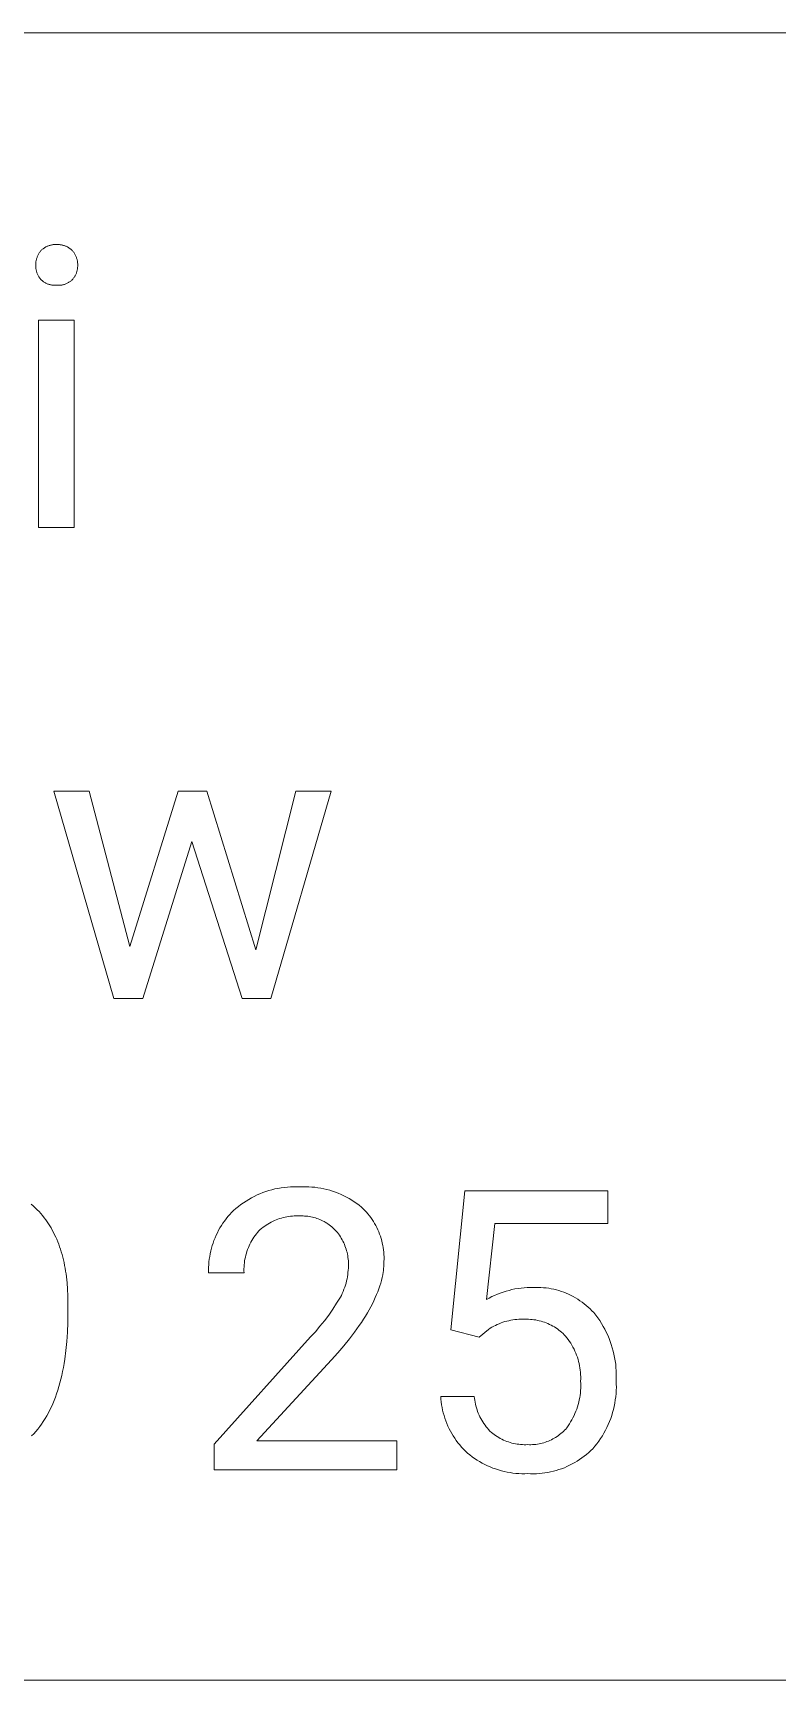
# Model space of a CAD drawing. Header units: millimetres. Extents: x -658 to 2773, y 81 to 2478.
# Drawn here: x 2250.4 to 2337, y 273.2 to 464.9 of the extents above; entities that cross this region are included whole.
import ezdxf

# ---------------------------------------------------------------- set-up
doc = ezdxf.new("R2010")
doc.units = ezdxf.units.MM
doc.header["$MEASUREMENT"] = 0
doc.layers.add('Domyślny', color=7, linetype='Continuous', true_color=0x000000)

msp = doc.modelspace()

# ---------------------------------------------------------------- linework, layer by layer
at = {"layer": 'Domyślny', "color": 18, "lineweight": 15, "true_color": 0x000000}
for p, q in [((2769.27, 464.9), (1476.09, 464.9)), ((2250.95, 439.01), (2250.99, 439.08)), ((2250.99, 439.08), (2251.03, 439.16)), ((2251.03, 439.16), (2251.07, 439.23)), ((2251.07, 439.23), (2251.12, 439.3)), ((2251.12, 439.3), (2251.16, 439.37)), ((2251.16, 439.37), (2251.21, 439.44)), ((2251.21, 439.44), (2251.26, 439.5)), ((2251.26, 439.5), (2251.32, 439.57)), ((2251.32, 439.57), (2251.37, 439.62)), ((2251.37, 439.62), (2251.43, 439.68)), ((2251.43, 439.68), (2251.49, 439.73)), ((2251.49, 439.73), (2251.56, 439.78)), ((2251.56, 439.78), (2251.62, 439.83)), ((2251.62, 439.83), (2251.69, 439.87)), ((2251.69, 439.87), (2251.76, 439.92)), ((2251.76, 439.92), (2251.83, 439.96)), ((2251.83, 439.96), (2251.9, 440)), ((2251.9, 440), (2251.97, 440.03)), ((2251.97, 440.03), (2252.04, 440.07)), ((2252.04, 440.07), (2252.12, 440.1)), ((2252.12, 440.1), (2252.19, 440.13)), ((2252.19, 440.13), (2252.27, 440.15)), ((2252.27, 440.15), (2252.35, 440.18)), ((2252.35, 440.18), (2252.42, 440.2)), ((2252.42, 440.2), (2252.5, 440.22)), ((2252.5, 440.22), (2252.58, 440.23)), ((2252.58, 440.23), (2252.66, 440.25)), ((2252.66, 440.25), (2252.74, 440.26)), ((2252.74, 440.26), (2252.82, 440.26)), ((2252.82, 440.26), (2252.9, 440.27)), ((2252.9, 440.27), (2252.98, 440.27)), ((2252.98, 440.27), (2253.06, 440.27)), ((2253.06, 440.27), (2253.14, 440.26)), ((2253.14, 440.26), (2253.22, 440.27)), ((2253.22, 440.27), (2253.31, 440.27)), ((2253.31, 440.27), (2253.39, 440.27)), ((2253.39, 440.27), (2253.47, 440.26)), ((2253.47, 440.26), (2253.55, 440.25)), ((2253.55, 440.25), (2253.63, 440.24)), ((2253.63, 440.24), (2253.71, 440.23)), ((2253.71, 440.23), (2253.79, 440.22)), ((2253.79, 440.22), (2253.86, 440.2)), ((2253.86, 440.2), (2253.94, 440.18)), ((2253.94, 440.18), (2254.02, 440.15)), ((2254.02, 440.15), (2254.1, 440.13)), ((2254.1, 440.13), (2254.17, 440.1)), ((2254.17, 440.1), (2254.25, 440.07)), ((2254.25, 440.07), (2254.32, 440.03)), ((2254.32, 440.03), (2254.39, 440)), ((2254.39, 440), (2254.46, 439.96)), ((2254.46, 439.96), (2254.53, 439.92)), ((2254.53, 439.92), (2254.6, 439.87)), ((2254.6, 439.87), (2254.67, 439.83)), ((2254.67, 439.83), (2254.73, 439.78)), ((2254.73, 439.78), (2254.79, 439.73)), ((2254.79, 439.73), (2254.85, 439.68)), ((2254.85, 439.68), (2254.91, 439.62)), ((2254.91, 439.62), (2254.97, 439.57)), ((2254.97, 439.57), (2255.03, 439.5)), ((2255.03, 439.5), (2255.08, 439.44)), ((2255.08, 439.44), (2255.13, 439.37)), ((2255.13, 439.37), (2255.18, 439.3)), ((2255.18, 439.3), (2255.22, 439.23)), ((2255.22, 439.23), (2255.27, 439.16)), ((2255.27, 439.16), (2255.31, 439.09)), ((2255.31, 439.09), (2255.35, 439.01)), ((2250.71, 438.04), (2250.72, 438.13)), ((2250.71, 437.96), (2250.71, 438.04)), ((2250.71, 437.88), (2250.71, 437.96)), ((2250.71, 437.79), (2250.71, 437.88)), ((2250.71, 437.71), (2250.71, 437.79)), ((2250.72, 437.63), (2250.71, 437.71)), ((2250.72, 438.13), (2250.73, 438.21)), ((2250.72, 437.54), (2250.72, 437.63)), ((2250.73, 437.46), (2250.72, 437.54)), ((2250.73, 438.21), (2250.74, 438.29)), ((2250.75, 437.38), (2250.73, 437.46)), ((2250.74, 438.29), (2250.75, 438.37)), ((2250.75, 438.37), (2250.76, 438.46)), ((2250.76, 437.3), (2250.75, 437.38)), ((2250.76, 438.46), (2250.78, 438.54)), ((2250.78, 437.22), (2250.76, 437.3)), ((2250.78, 438.54), (2250.81, 438.62)), ((2250.8, 437.14), (2250.78, 437.22)), ((2250.83, 437.06), (2250.8, 437.14)), ((2250.81, 438.62), (2250.83, 438.7)), ((2250.83, 438.7), (2250.86, 438.78)), ((2250.86, 438.78), (2250.89, 438.86)), ((2250.89, 438.86), (2250.92, 438.93)), ((2250.92, 438.93), (2250.95, 439.01)), ((2255.35, 439.01), (2255.38, 438.94)), ((2255.38, 438.94), (2255.42, 438.86)), ((2255.42, 438.86), (2255.45, 438.78)), ((2255.45, 438.78), (2255.47, 438.7)), ((2255.47, 438.7), (2255.5, 438.62)), ((2255.51, 437.17), (2255.49, 437.09)), ((2255.5, 438.62), (2255.52, 438.54)), ((2255.53, 437.24), (2255.51, 437.17)), ((2255.52, 438.54), (2255.54, 438.46)), ((2255.55, 437.32), (2255.53, 437.24)), ((2255.54, 438.46), (2255.56, 438.38)), ((2255.56, 437.4), (2255.55, 437.32)), ((2255.56, 438.38), (2255.57, 438.29)), ((2255.58, 437.48), (2255.56, 437.4)), ((2255.57, 438.29), (2255.58, 438.21)), ((2255.58, 438.21), (2255.59, 438.13)), ((2255.59, 437.56), (2255.58, 437.48)), ((2255.59, 438.13), (2255.6, 438.04)), ((2255.6, 437.72), (2255.59, 437.64)), ((2255.59, 437.64), (2255.59, 437.56)), ((2255.6, 438.04), (2255.6, 437.96)), ((2255.6, 437.96), (2255.6, 437.88)), ((2255.6, 437.88), (2255.6, 437.8)), ((2255.6, 437.8), (2255.6, 437.72)), ((2250.85, 436.98), (2250.83, 437.06)), ((2250.88, 436.9), (2250.85, 436.98)), ((2250.92, 436.82), (2250.88, 436.9)), ((2250.95, 436.75), (2250.92, 436.82)), ((2250.99, 436.67), (2250.95, 436.75)), ((2251.03, 436.6), (2250.99, 436.67)), ((2251.07, 436.53), (2251.03, 436.6)), ((2251.11, 436.46), (2251.07, 436.53)), ((2251.16, 436.39), (2251.11, 436.46)), ((2251.21, 436.33), (2251.16, 436.39)), ((2251.26, 436.26), (2251.21, 436.33)), ((2251.32, 436.2), (2251.26, 436.26)), ((2251.37, 436.14), (2251.32, 436.2)), ((2251.44, 436.09), (2251.37, 436.14)), ((2251.5, 436.04), (2251.44, 436.09)), ((2251.56, 435.99), (2251.5, 436.04)), ((2251.63, 435.94), (2251.56, 435.99)), ((2251.69, 435.9), (2251.63, 435.94)), ((2251.76, 435.86), (2251.69, 435.9)), ((2251.83, 435.82), (2251.76, 435.86)), ((2251.9, 435.78), (2251.83, 435.82)), ((2251.97, 435.75), (2251.9, 435.78)), ((2252.05, 435.71), (2251.97, 435.75)), ((2252.12, 435.68), (2252.05, 435.71)), ((2252.2, 435.66), (2252.12, 435.68)), ((2252.27, 435.63), (2252.2, 435.66)), ((2252.35, 435.61), (2252.27, 435.63)), ((2252.43, 435.59), (2252.35, 435.61)), ((2252.51, 435.57), (2252.43, 435.59)), ((2252.59, 435.56), (2252.51, 435.57)), ((2252.66, 435.55), (2252.59, 435.56)), ((2252.74, 435.54), (2252.66, 435.55)), ((2252.82, 435.53), (2252.74, 435.54)), ((2252.9, 435.53), (2252.82, 435.53)), ((2252.98, 435.53), (2252.9, 435.53)), ((2253.06, 435.53), (2252.98, 435.53)), ((2253.14, 435.53), (2253.06, 435.53)), ((2253.23, 435.53), (2253.14, 435.53)), ((2253.31, 435.53), (2253.23, 435.53)), ((2253.39, 435.53), (2253.31, 435.53)), ((2253.48, 435.53), (2253.39, 435.53)), ((2253.56, 435.54), (2253.48, 435.53)), ((2253.64, 435.55), (2253.56, 435.54)), ((2253.73, 435.56), (2253.64, 435.55)), ((2253.81, 435.58), (2253.73, 435.56)), ((2253.89, 435.6), (2253.81, 435.58)), ((2253.97, 435.62), (2253.89, 435.6)), ((2254.05, 435.64), (2253.97, 435.62)), ((2254.13, 435.67), (2254.05, 435.64)), ((2254.21, 435.7), (2254.13, 435.67)), ((2254.28, 435.73), (2254.21, 435.7)), ((2254.36, 435.77), (2254.28, 435.73)), ((2254.43, 435.81), (2254.36, 435.77)), ((2254.51, 435.85), (2254.43, 435.81)), ((2254.58, 435.89), (2254.51, 435.85)), ((2254.65, 435.94), (2254.58, 435.89)), ((2254.72, 435.98), (2254.65, 435.94)), ((2254.78, 436.03), (2254.72, 435.98)), ((2254.85, 436.09), (2254.78, 436.03)), ((2254.91, 436.14), (2254.85, 436.09)), ((2254.97, 436.2), (2254.91, 436.14)), ((2255.02, 436.26), (2254.97, 436.2)), ((2255.08, 436.32), (2255.02, 436.26)), ((2255.12, 436.38), (2255.08, 436.32)), ((2255.17, 436.45), (2255.12, 436.38)), ((2255.22, 436.51), (2255.17, 436.45)), ((2255.26, 436.58), (2255.22, 436.51)), ((2255.3, 436.65), (2255.26, 436.58)), ((2255.34, 436.72), (2255.3, 436.65)), ((2255.37, 436.79), (2255.34, 436.72)), ((2255.4, 436.86), (2255.37, 436.79)), ((2255.44, 436.94), (2255.4, 436.86)), ((2255.46, 437.01), (2255.44, 436.94)), ((2255.49, 437.09), (2255.46, 437.01)), ((2251.05, 407.33), (2251.05, 431.47)), ((2251.05, 431.47), (2255.18, 431.47)), ((2255.18, 431.47), (2255.18, 407.33)), ((2255.18, 407.33), (2251.05, 407.33)), ((2259.82, 352.5), (2252.8, 376.64)), ((2252.8, 376.64), (2256.92, 376.64)), ((2256.92, 376.64), (2261.67, 358.56)), ((2261.67, 358.56), (2267.29, 376.64)), ((2267.29, 376.64), (2270.61, 376.64)), ((2270.61, 376.64), (2276.35, 358.19)), ((2276.35, 358.19), (2280.99, 376.64)), ((2285.12, 376.64), (2278.09, 352.5)), ((2280.99, 376.64), (2285.12, 376.64)), ((2268.88, 370.8), (2263.17, 352.5)), ((2274.74, 352.5), (2268.88, 370.8)), ((2263.17, 352.5), (2259.82, 352.5)), ((2278.09, 352.5), (2274.74, 352.5)), ((2276.48, 329.64), (2276.81, 329.78)), ((2276.81, 329.78), (2277.15, 329.92)), ((2277.15, 329.92), (2277.5, 330.04)), ((2277.5, 330.04), (2277.84, 330.15)), ((2277.84, 330.15), (2278.2, 330.25)), ((2278.2, 330.25), (2278.55, 330.34)), ((2278.55, 330.34), (2278.91, 330.41)), ((2278.91, 330.41), (2279.27, 330.48)), ((2279.27, 330.48), (2279.63, 330.53)), ((2279.63, 330.53), (2280, 330.56)), ((2280, 330.56), (2280.36, 330.59)), ((2280.36, 330.59), (2280.73, 330.6)), ((2280.73, 330.6), (2281.1, 330.6)), ((2281.1, 330.6), (2281.46, 330.59)), ((2281.46, 330.59), (2281.81, 330.6)), ((2281.81, 330.6), (2282.16, 330.6)), ((2282.16, 330.6), (2282.51, 330.59)), ((2282.51, 330.59), (2282.86, 330.57)), ((2282.86, 330.57), (2283.21, 330.54)), ((2283.21, 330.54), (2283.56, 330.49)), ((2283.56, 330.49), (2283.91, 330.43)), ((2283.91, 330.43), (2284.25, 330.36)), ((2284.25, 330.36), (2284.59, 330.28)), ((2284.59, 330.28), (2284.93, 330.19)), ((2284.93, 330.19), (2285.27, 330.08)), ((2285.27, 330.08), (2285.6, 329.97)), ((2285.6, 329.97), (2285.92, 329.84)), ((2285.92, 329.84), (2286.25, 329.7)), ((2299.02, 313.94), (2300.67, 330.14)), ((2300.67, 330.14), (2317.32, 330.14)), ((2317.32, 330.14), (2317.32, 326.33)), ((2250.18, 328.56), (2250.42, 328.36)), ((2250.42, 328.36), (2250.65, 328.15)), ((2250.65, 328.15), (2250.88, 327.93)), ((2250.88, 327.93), (2251.09, 327.71)), ((2273.74, 327.82), (2274.01, 328.07)), ((2274.01, 328.07), (2274.3, 328.3)), ((2274.3, 328.3), (2274.59, 328.52)), ((2274.59, 328.52), (2274.89, 328.73)), ((2274.89, 328.73), (2275.19, 328.94)), ((2275.19, 328.94), (2275.5, 329.13)), ((2275.5, 329.13), (2275.82, 329.31)), ((2275.82, 329.31), (2276.15, 329.48)), ((2276.15, 329.48), (2276.48, 329.64)), ((2286.25, 329.7), (2286.56, 329.55)), ((2286.56, 329.55), (2286.88, 329.39)), ((2286.88, 329.39), (2287.18, 329.23)), ((2287.18, 329.23), (2287.49, 329.04)), ((2287.49, 329.04), (2287.78, 328.85)), ((2287.78, 328.85), (2288.07, 328.65)), ((2288.07, 328.65), (2288.35, 328.44)), ((2288.35, 328.44), (2288.62, 328.22)), ((2288.62, 328.22), (2288.82, 328.04)), ((2288.82, 328.04), (2289.01, 327.84)), ((2251.09, 327.71), (2251.3, 327.48)), ((2251.3, 327.48), (2251.5, 327.24)), ((2251.5, 327.24), (2251.7, 326.99)), ((2251.7, 326.99), (2251.87, 326.76)), ((2251.87, 326.76), (2252.03, 326.53)), ((2252.03, 326.53), (2252.19, 326.29)), ((2252.19, 326.29), (2252.35, 326.05)), ((2252.35, 326.05), (2252.5, 325.8)), ((2272.15, 325.81), (2272.32, 326.08)), ((2272.32, 326.08), (2272.5, 326.35)), ((2272.5, 326.35), (2272.68, 326.61)), ((2272.68, 326.61), (2272.88, 326.87)), ((2272.88, 326.87), (2273.08, 327.12)), ((2273.08, 327.12), (2273.29, 327.36)), ((2273.29, 327.36), (2273.51, 327.6)), ((2273.51, 327.6), (2273.74, 327.82)), ((2277.36, 326.01), (2277.18, 325.88)), ((2277.54, 326.14), (2277.36, 326.01)), ((2277.72, 326.26), (2277.54, 326.14)), ((2277.91, 326.37), (2277.72, 326.26)), ((2278.1, 326.47), (2277.91, 326.37)), ((2278.29, 326.57), (2278.1, 326.47)), ((2278.49, 326.66), (2278.29, 326.57)), ((2278.69, 326.75), (2278.49, 326.66)), ((2278.89, 326.82), (2278.69, 326.75)), ((2279.1, 326.9), (2278.89, 326.82)), ((2279.31, 326.96), (2279.1, 326.9)), ((2279.52, 327.02), (2279.31, 326.96)), ((2279.73, 327.07), (2279.52, 327.02)), ((2279.94, 327.11), (2279.73, 327.07)), ((2280.16, 327.14), (2279.94, 327.11)), ((2280.37, 327.17), (2280.16, 327.14)), ((2280.59, 327.19), (2280.37, 327.17)), ((2280.81, 327.2), (2280.59, 327.19)), ((2281.03, 327.21), (2280.81, 327.2)), ((2281.24, 327.21), (2281.03, 327.21)), ((2281.46, 327.2), (2281.24, 327.21)), ((2281.64, 327.2), (2281.46, 327.2)), ((2281.83, 327.2), (2281.64, 327.2)), ((2282.01, 327.19), (2281.83, 327.2)), ((2282.19, 327.18), (2282.01, 327.19)), ((2282.37, 327.16), (2282.19, 327.18)), ((2282.55, 327.14), (2282.37, 327.16)), ((2282.73, 327.11), (2282.55, 327.14)), ((2282.91, 327.07), (2282.73, 327.11)), ((2283.08, 327.02), (2282.91, 327.07)), ((2283.26, 326.97), (2283.08, 327.02)), ((2283.43, 326.92), (2283.26, 326.97)), ((2283.6, 326.86), (2283.43, 326.92)), ((2283.77, 326.79), (2283.6, 326.86)), ((2283.94, 326.72), (2283.77, 326.79)), ((2284.1, 326.64), (2283.94, 326.72)), ((2284.27, 326.55), (2284.1, 326.64)), ((2284.42, 326.46), (2284.27, 326.55)), ((2284.58, 326.37), (2284.42, 326.46)), ((2284.73, 326.27), (2284.58, 326.37)), ((2284.88, 326.16), (2284.73, 326.27)), ((2285.02, 326.05), (2284.88, 326.16)), ((2285.16, 325.94), (2285.02, 326.05)), ((2285.3, 325.82), (2285.16, 325.94)), ((2289.01, 327.84), (2289.2, 327.64)), ((2289.2, 327.64), (2289.38, 327.44)), ((2289.38, 327.44), (2289.55, 327.22)), ((2289.55, 327.22), (2289.71, 327.01)), ((2289.71, 327.01), (2289.87, 326.78)), ((2289.87, 326.78), (2290.02, 326.56)), ((2290.02, 326.56), (2290.16, 326.32)), ((2290.16, 326.32), (2290.29, 326.08)), ((2290.29, 326.08), (2290.42, 325.84)), ((2304.17, 326.33), (2303.19, 317.47)), ((2317.32, 326.33), (2304.17, 326.33)), ((2252.5, 325.8), (2252.64, 325.54)), ((2252.64, 325.54), (2252.78, 325.28)), ((2252.78, 325.28), (2252.91, 325.02)), ((2252.91, 325.02), (2253.04, 324.75)), ((2253.04, 324.75), (2253.16, 324.48)), ((2253.16, 324.48), (2253.27, 324.2)), ((2253.27, 324.2), (2253.38, 323.91)), ((2271.25, 323.75), (2271.35, 324.05)), ((2271.35, 324.05), (2271.46, 324.36)), ((2271.46, 324.36), (2271.58, 324.66)), ((2271.58, 324.66), (2271.71, 324.95)), ((2271.71, 324.95), (2271.85, 325.24)), ((2271.85, 325.24), (2271.99, 325.53)), ((2271.99, 325.53), (2272.15, 325.81)), ((2275.76, 324.14), (2275.65, 323.93)), ((2275.87, 324.34), (2275.76, 324.14)), ((2275.99, 324.54), (2275.87, 324.34)), ((2276.11, 324.73), (2275.99, 324.54)), ((2276.25, 324.92), (2276.11, 324.73)), ((2276.39, 325.11), (2276.25, 324.92)), ((2276.53, 325.29), (2276.39, 325.11)), ((2276.69, 325.46), (2276.53, 325.29)), ((2276.85, 325.61), (2276.69, 325.46)), ((2277.01, 325.75), (2276.85, 325.61)), ((2277.18, 325.88), (2277.01, 325.75)), ((2285.43, 325.69), (2285.3, 325.82)), ((2285.56, 325.56), (2285.43, 325.69)), ((2285.69, 325.42), (2285.56, 325.56)), ((2285.82, 325.26), (2285.69, 325.42)), ((2285.94, 325.11), (2285.82, 325.26)), ((2286.06, 324.95), (2285.94, 325.11)), ((2286.17, 324.78), (2286.06, 324.95)), ((2286.28, 324.61), (2286.17, 324.78)), ((2286.38, 324.44), (2286.28, 324.61)), ((2286.47, 324.27), (2286.38, 324.44)), ((2286.56, 324.09), (2286.47, 324.27)), ((2286.64, 323.91), (2286.56, 324.09)), ((2290.42, 325.84), (2290.53, 325.6)), ((2290.53, 325.6), (2290.64, 325.35)), ((2290.64, 325.35), (2290.74, 325.09)), ((2290.74, 325.09), (2290.83, 324.84)), ((2290.83, 324.84), (2290.92, 324.58)), ((2290.92, 324.58), (2290.99, 324.31)), ((2290.99, 324.31), (2291.05, 324.05)), ((2291.05, 324.05), (2291.11, 323.78)), ((2253.38, 323.91), (2253.49, 323.62)), ((2253.49, 323.62), (2253.59, 323.33)), ((2253.59, 323.33), (2253.68, 323.03)), ((2253.68, 323.03), (2253.77, 322.72)), ((2253.77, 322.72), (2253.86, 322.41)), ((2253.86, 322.41), (2253.93, 322.1)), ((2270.87, 321.86), (2270.91, 322.18)), ((2270.91, 322.18), (2270.96, 322.5)), ((2270.96, 322.5), (2271.01, 322.81)), ((2271.01, 322.81), (2271.08, 323.13)), ((2271.08, 323.13), (2271.16, 323.44)), ((2271.16, 323.44), (2271.25, 323.75)), ((2275.06, 322.18), (2275.03, 321.96)), ((2275.11, 322.41), (2275.06, 322.18)), ((2275.17, 322.63), (2275.11, 322.41)), ((2275.23, 322.86), (2275.17, 322.63)), ((2275.3, 323.08), (2275.23, 322.86)), ((2275.37, 323.3), (2275.3, 323.08)), ((2275.46, 323.51), (2275.37, 323.3)), ((2275.55, 323.72), (2275.46, 323.51)), ((2275.65, 323.93), (2275.55, 323.72)), ((2286.71, 323.72), (2286.64, 323.91)), ((2286.78, 323.54), (2286.71, 323.72)), ((2286.85, 323.35), (2286.78, 323.54)), ((2286.9, 323.16), (2286.85, 323.35)), ((2286.95, 322.97), (2286.9, 323.16)), ((2286.99, 322.77), (2286.95, 322.97)), ((2287.03, 322.58), (2286.99, 322.77)), ((2287.06, 322.38), (2287.03, 322.58)), ((2287.08, 322.19), (2287.06, 322.38)), ((2287.1, 321.99), (2287.08, 322.19)), ((2291.11, 323.78), (2291.16, 323.51)), ((2291.16, 323.51), (2291.2, 323.24)), ((2291.2, 323.24), (2291.23, 322.97)), ((2291.23, 322.97), (2291.25, 322.7)), ((2291.25, 322.7), (2291.26, 322.43)), ((2291.26, 322.16), (2291.25, 321.88)), ((2291.26, 322.43), (2291.26, 322.16)), ((2253.93, 322.1), (2254.01, 321.78)), ((2254.01, 321.78), (2254.07, 321.45)), ((2254.07, 321.45), (2254.14, 321.12)), ((2254.14, 321.12), (2254.19, 320.79)), ((2254.19, 320.79), (2254.24, 320.45)), ((2254.24, 320.45), (2254.29, 320.1)), ((2270.83, 321.21), (2270.85, 321.54)), ((2270.83, 320.89), (2270.83, 321.21)), ((2270.84, 320.57), (2270.83, 320.89)), ((2274.96, 320.57), (2270.84, 320.57)), ((2270.85, 321.54), (2270.87, 321.86)), ((2274.96, 321.26), (2274.95, 321.03)), ((2274.95, 321.03), (2274.95, 320.8)), ((2274.95, 320.8), (2274.96, 320.57)), ((2274.97, 321.5), (2274.96, 321.26)), ((2275, 321.73), (2274.97, 321.5)), ((2275.03, 321.96), (2275, 321.73)), ((2287, 320.13), (2287.03, 320.38)), ((2287.03, 320.38), (2287.06, 320.63)), ((2287.06, 320.63), (2287.09, 320.89)), ((2287.09, 320.89), (2287.1, 321.14)), ((2287.11, 321.79), (2287.1, 321.99)), ((2287.1, 321.39), (2287.11, 321.59)), ((2287.1, 321.14), (2287.1, 321.39)), ((2287.11, 321.59), (2287.11, 321.79)), ((2291.1, 320.34), (2291.04, 320.03)), ((2291.16, 320.66), (2291.1, 320.34)), ((2291.18, 320.82), (2291.16, 320.66)), ((2291.2, 320.97), (2291.18, 320.82)), ((2291.21, 321.13), (2291.2, 320.97)), ((2291.23, 321.28), (2291.21, 321.13)), ((2291.24, 321.43), (2291.23, 321.28)), ((2291.25, 321.58), (2291.24, 321.43)), ((2291.25, 321.88), (2291.25, 321.73)), ((2291.25, 321.73), (2291.25, 321.58)), ((2254.29, 320.1), (2254.36, 319.4)), ((2254.36, 319.4), (2254.42, 318.67)), ((2254.42, 318.67), (2254.45, 317.92)), ((2286.4, 318.19), (2286.5, 318.42)), ((2286.5, 318.42), (2286.59, 318.66)), ((2286.59, 318.66), (2286.68, 318.9)), ((2286.68, 318.9), (2286.76, 319.14)), ((2286.76, 319.14), (2286.83, 319.38)), ((2286.83, 319.38), (2286.89, 319.63)), ((2286.89, 319.63), (2286.95, 319.88)), ((2286.95, 319.88), (2287, 320.13)), ((2290.53, 318.38), (2290.39, 318.04)), ((2290.66, 318.71), (2290.53, 318.38)), ((2290.77, 319.05), (2290.66, 318.71)), ((2290.87, 319.38), (2290.77, 319.05)), ((2290.96, 319.7), (2290.87, 319.38)), ((2291.04, 320.03), (2290.96, 319.7)), ((2304.79, 318.22), (2305.13, 318.34)), ((2305.13, 318.34), (2305.46, 318.45)), ((2305.46, 318.45), (2305.81, 318.54)), ((2305.81, 318.54), (2306.15, 318.63)), ((2306.15, 318.63), (2306.5, 318.7)), ((2306.5, 318.7), (2306.85, 318.76)), ((2306.85, 318.76), (2307.2, 318.81)), ((2307.2, 318.81), (2307.55, 318.84)), ((2307.55, 318.84), (2307.91, 318.87)), ((2307.91, 318.87), (2308.26, 318.88)), ((2308.26, 318.88), (2308.61, 318.88)), ((2308.61, 318.88), (2308.92, 318.89)), ((2308.92, 318.89), (2309.22, 318.89)), ((2309.22, 318.89), (2309.52, 318.87)), ((2309.52, 318.87), (2309.83, 318.85)), ((2309.83, 318.85), (2310.13, 318.82)), ((2310.13, 318.82), (2310.43, 318.78)), ((2310.43, 318.78), (2310.73, 318.73)), ((2310.73, 318.73), (2311.02, 318.67)), ((2311.02, 318.67), (2311.32, 318.59)), ((2311.32, 318.59), (2311.61, 318.51)), ((2311.61, 318.51), (2311.9, 318.42)), ((2311.9, 318.42), (2312.18, 318.32)), ((2312.18, 318.32), (2312.47, 318.21)), ((2254.45, 317.92), (2254.46, 317.16)), ((2254.46, 317.16), (2254.46, 315.96)), ((2285.28, 316.34), (2285.74, 317.03)), ((2285.74, 317.03), (2286.17, 317.74)), ((2286.17, 317.74), (2286.29, 317.96)), ((2286.29, 317.96), (2286.4, 318.19)), ((2289.72, 316.64), (2289.53, 316.28)), ((2289.91, 316.99), (2289.72, 316.64)), ((2290.08, 317.34), (2289.91, 316.99)), ((2290.24, 317.69), (2290.08, 317.34)), ((2290.39, 318.04), (2290.24, 317.69)), ((2303.19, 317.47), (2303.5, 317.64)), ((2303.5, 317.64), (2303.81, 317.81)), ((2303.81, 317.81), (2304.13, 317.96)), ((2304.13, 317.96), (2304.46, 318.1)), ((2304.46, 318.1), (2304.79, 318.22)), ((2312.47, 318.21), (2312.74, 318.08)), ((2312.74, 318.08), (2313.02, 317.95)), ((2313.02, 317.95), (2313.29, 317.81)), ((2313.29, 317.81), (2313.55, 317.67)), ((2313.55, 317.67), (2313.81, 317.51)), ((2313.81, 317.51), (2314.06, 317.34)), ((2314.06, 317.34), (2314.31, 317.17)), ((2314.31, 317.17), (2314.55, 316.98)), ((2314.55, 316.98), (2314.79, 316.79)), ((2314.79, 316.79), (2315.02, 316.6)), ((2315.02, 316.6), (2315.24, 316.39)), ((2315.24, 316.39), (2315.46, 316.17)), ((2254.45, 314.79), (2254.4, 313.67)), ((2254.46, 315.96), (2254.45, 314.79)), ((2283.8, 314.36), (2284.31, 315.01)), ((2284.31, 315.01), (2284.81, 315.67)), ((2284.81, 315.67), (2285.28, 316.34)), ((2288.62, 314.8), (2288.36, 314.43)), ((2288.87, 315.18), (2288.62, 314.8)), ((2289.1, 315.55), (2288.87, 315.18)), ((2289.32, 315.91), (2289.1, 315.55)), ((2289.53, 316.28), (2289.32, 315.91)), ((2304.23, 314.46), (2304.02, 314.36)), ((2304.44, 314.57), (2304.23, 314.46)), ((2304.66, 314.66), (2304.44, 314.57)), ((2304.88, 314.75), (2304.66, 314.66)), ((2305.1, 314.82), (2304.88, 314.75)), ((2305.32, 314.9), (2305.1, 314.82)), ((2305.55, 314.96), (2305.32, 314.9)), ((2305.78, 315.01), (2305.55, 314.96)), ((2306.01, 315.06), (2305.78, 315.01)), ((2306.24, 315.1), (2306.01, 315.06)), ((2306.48, 315.13), (2306.24, 315.1)), ((2306.71, 315.15), (2306.48, 315.13)), ((2306.95, 315.17), (2306.71, 315.15)), ((2307.18, 315.18), (2306.95, 315.17)), ((2307.42, 315.17), (2307.18, 315.18)), ((2307.65, 315.17), (2307.42, 315.17)), ((2307.87, 315.17), (2307.65, 315.17)), ((2308.08, 315.17), (2307.87, 315.17)), ((2308.29, 315.16), (2308.08, 315.17)), ((2308.5, 315.14), (2308.29, 315.16)), ((2308.71, 315.12), (2308.5, 315.14)), ((2308.92, 315.09), (2308.71, 315.12)), ((2309.13, 315.05), (2308.92, 315.09)), ((2309.33, 315.01), (2309.13, 315.05)), ((2309.54, 314.95), (2309.33, 315.01)), ((2309.74, 314.89), (2309.54, 314.95)), ((2309.94, 314.83), (2309.74, 314.89)), ((2310.14, 314.75), (2309.94, 314.83)), ((2310.33, 314.67), (2310.14, 314.75)), ((2310.53, 314.58), (2310.33, 314.67)), ((2310.71, 314.49), (2310.53, 314.58)), ((2310.9, 314.39), (2310.71, 314.49)), ((2315.46, 316.17), (2315.66, 315.95)), ((2315.66, 315.95), (2315.9, 315.65)), ((2315.9, 315.65), (2316.14, 315.34)), ((2316.14, 315.34), (2316.36, 315.02)), ((2316.36, 315.02), (2316.57, 314.69)), ((2316.57, 314.69), (2316.77, 314.35)), ((2254.33, 312.58), (2254.23, 311.54)), ((2254.4, 313.67), (2254.33, 312.58)), ((2271.47, 300.63), (2282.71, 313.12)), ((2282.71, 313.12), (2283.26, 313.73)), ((2283.26, 313.73), (2283.8, 314.36)), ((2287.22, 312.88), (2286.57, 312.09)), ((2287.82, 313.66), (2287.22, 312.88)), ((2288.36, 314.43), (2287.82, 313.66)), ((2302.32, 313.1), (2299.02, 313.94)), ((2303.42, 313.99), (2302.32, 313.1)), ((2303.61, 314.12), (2303.42, 313.99)), ((2303.81, 314.24), (2303.61, 314.12)), ((2304.02, 314.36), (2303.81, 314.24)), ((2311.08, 314.28), (2310.9, 314.39)), ((2311.26, 314.17), (2311.08, 314.28)), ((2311.44, 314.05), (2311.26, 314.17)), ((2311.61, 313.92), (2311.44, 314.05)), ((2311.77, 313.79), (2311.61, 313.92)), ((2311.93, 313.66), (2311.77, 313.79)), ((2312.09, 313.51), (2311.93, 313.66)), ((2312.24, 313.36), (2312.09, 313.51)), ((2312.38, 313.21), (2312.24, 313.36)), ((2312.55, 313.01), (2312.38, 313.21)), ((2312.7, 312.81), (2312.55, 313.01)), ((2312.85, 312.6), (2312.7, 312.81)), ((2312.99, 312.38), (2312.85, 312.6)), ((2316.77, 314.35), (2316.95, 314.01)), ((2316.95, 314.01), (2317.13, 313.66)), ((2317.13, 313.66), (2317.29, 313.31)), ((2317.29, 313.31), (2317.45, 312.95)), ((2317.45, 312.95), (2317.59, 312.59)), ((2317.59, 312.59), (2317.71, 312.22)), ((2254.23, 311.54), (2254.1, 310.53)), ((2285.88, 311.28), (2285.14, 310.46)), ((2286.57, 312.09), (2285.88, 311.28)), ((2313.12, 312.16), (2312.99, 312.38)), ((2313.25, 311.93), (2313.12, 312.16)), ((2313.37, 311.71), (2313.25, 311.93)), ((2313.48, 311.47), (2313.37, 311.71)), ((2313.58, 311.24), (2313.48, 311.47)), ((2313.67, 311), (2313.58, 311.24)), ((2313.76, 310.76), (2313.67, 311)), ((2313.84, 310.51), (2313.76, 310.76)), ((2317.71, 312.22), (2317.83, 311.85)), ((2317.83, 311.85), (2317.93, 311.48)), ((2317.93, 311.48), (2318.02, 311.1)), ((2318.02, 311.1), (2318.1, 310.72)), ((2318.1, 310.72), (2318.16, 310.33)), ((2253.84, 309.1), (2253.75, 308.64)), ((2253.94, 309.57), (2253.84, 309.1)), ((2254.02, 310.04), (2253.94, 309.57)), ((2254.1, 310.53), (2254.02, 310.04)), ((2285.14, 310.46), (2276.43, 301.02)), ((2313.9, 310.26), (2313.84, 310.51)), ((2313.97, 310.01), (2313.9, 310.26)), ((2314.02, 309.76), (2313.97, 310.01)), ((2314.06, 309.51), (2314.02, 309.76)), ((2314.1, 309.25), (2314.06, 309.51)), ((2314.12, 309), (2314.1, 309.25)), ((2314.14, 308.74), (2314.12, 309)), ((2314.15, 308.48), (2314.14, 308.74)), ((2318.16, 310.33), (2318.22, 309.95)), ((2318.22, 309.95), (2318.25, 309.56)), ((2318.25, 309.56), (2318.28, 309.17)), ((2318.28, 309.17), (2318.29, 308.78)), ((2318.29, 308.78), (2318.29, 308.39)), ((2253.28, 306.91), (2253.14, 306.51)), ((2253.41, 307.33), (2253.28, 306.91)), ((2253.53, 307.76), (2253.41, 307.33)), ((2253.64, 308.2), (2253.53, 307.76)), ((2253.75, 308.64), (2253.64, 308.2)), ((2314.11, 306.59), (2314.14, 306.87)), ((2314.14, 307.97), (2314.15, 308.23)), ((2314.15, 307.69), (2314.14, 307.97)), ((2314.14, 306.87), (2314.15, 307.14)), ((2314.15, 308.23), (2314.15, 308.48)), ((2314.16, 307.42), (2314.15, 307.69)), ((2314.15, 307.14), (2314.16, 307.42)), ((2318.28, 306.89), (2318.26, 306.52)), ((2318.29, 308.39), (2318.28, 308)), ((2318.28, 308), (2318.29, 307.63)), ((2318.3, 307.26), (2318.28, 306.89)), ((2318.29, 307.63), (2318.3, 307.26)), ((2252.53, 304.98), (2252.36, 304.62)), ((2252.69, 305.34), (2252.53, 304.98)), ((2252.85, 305.72), (2252.69, 305.34)), ((2253, 306.11), (2252.85, 305.72)), ((2253.14, 306.51), (2253, 306.11)), ((2297.88, 305.87), (2297.85, 306.2)), ((2297.85, 306.2), (2301.76, 306.2)), ((2297.91, 305.55), (2297.88, 305.87)), ((2297.95, 305.23), (2297.91, 305.55)), ((2298.01, 304.91), (2297.95, 305.23)), ((2298.07, 304.59), (2298.01, 304.91)), ((2301.76, 306.2), (2301.78, 305.97)), ((2301.78, 305.97), (2301.81, 305.75)), ((2301.81, 305.75), (2301.85, 305.53)), ((2301.85, 305.53), (2301.89, 305.31)), ((2301.89, 305.31), (2301.95, 305.09)), ((2301.95, 305.09), (2302.01, 304.87)), ((2302.01, 304.87), (2302.08, 304.65)), ((2313.68, 304.72), (2313.77, 304.98)), ((2313.77, 304.98), (2313.85, 305.24)), ((2313.85, 305.24), (2313.92, 305.51)), ((2313.92, 305.51), (2313.98, 305.78)), ((2313.98, 305.78), (2314.03, 306.05)), ((2314.03, 306.05), (2314.08, 306.32)), ((2314.08, 306.32), (2314.11, 306.59)), ((2318.05, 305.04), (2317.96, 304.68)), ((2318.12, 305.41), (2318.05, 305.04)), ((2318.18, 305.78), (2318.12, 305.41)), ((2318.23, 306.15), (2318.18, 305.78)), ((2318.26, 306.52), (2318.23, 306.15)), ((2251.38, 302.98), (2251.17, 302.69)), ((2251.59, 303.29), (2251.38, 302.98)), ((2251.8, 303.61), (2251.59, 303.29)), ((2251.99, 303.93), (2251.8, 303.61)), ((2252.18, 304.27), (2251.99, 303.93)), ((2252.36, 304.62), (2252.18, 304.27)), ((2298.15, 304.27), (2298.07, 304.59)), ((2298.24, 303.96), (2298.15, 304.27)), ((2298.33, 303.65), (2298.24, 303.96)), ((2298.44, 303.34), (2298.33, 303.65)), ((2298.56, 303.04), (2298.44, 303.34)), ((2298.69, 302.74), (2298.56, 303.04)), ((2302.08, 304.65), (2302.15, 304.44)), ((2302.15, 304.44), (2302.23, 304.23)), ((2302.23, 304.23), (2302.32, 304.02)), ((2302.32, 304.02), (2302.42, 303.82)), ((2302.42, 303.82), (2302.52, 303.62)), ((2302.52, 303.62), (2302.63, 303.42)), ((2302.63, 303.42), (2302.75, 303.23)), ((2302.75, 303.23), (2302.88, 303.04)), ((2302.88, 303.04), (2303.01, 302.85)), ((2312.68, 302.77), (2312.83, 302.99)), ((2312.83, 302.99), (2312.98, 303.23)), ((2312.98, 303.23), (2313.12, 303.47)), ((2313.12, 303.47), (2313.25, 303.71)), ((2313.25, 303.71), (2313.37, 303.96)), ((2313.37, 303.96), (2313.48, 304.21)), ((2313.48, 304.21), (2313.59, 304.46)), ((2313.59, 304.46), (2313.68, 304.72)), ((2317.5, 303.27), (2317.36, 302.92)), ((2317.64, 303.62), (2317.5, 303.27)), ((2317.76, 303.97), (2317.64, 303.62)), ((2317.86, 304.32), (2317.76, 303.97)), ((2317.96, 304.68), (2317.86, 304.32)), ((2250.48, 301.85), (2250.23, 301.59)), ((2250.71, 302.12), (2250.48, 301.85)), ((2250.95, 302.4), (2250.71, 302.12)), ((2251.17, 302.69), (2250.95, 302.4)), ((2276.43, 301.02), (2292.75, 301.02)), ((2292.75, 301.02), (2292.75, 297.65)), ((2298.83, 302.44), (2298.69, 302.74)), ((2298.98, 302.15), (2298.83, 302.44)), ((2299.13, 301.87), (2298.98, 302.15)), ((2299.3, 301.59), (2299.13, 301.87)), ((2299.48, 301.32), (2299.3, 301.59)), ((2299.66, 301.05), (2299.48, 301.32)), ((2299.86, 300.79), (2299.66, 301.05)), ((2303.01, 302.85), (2303.14, 302.67)), ((2303.14, 302.67), (2303.28, 302.5)), ((2303.28, 302.5), (2303.43, 302.33)), ((2303.43, 302.33), (2303.59, 302.16)), ((2303.59, 302.16), (2303.75, 302.01)), ((2303.75, 302.01), (2303.91, 301.87)), ((2303.91, 301.87), (2304.08, 301.75)), ((2304.08, 301.75), (2304.25, 301.63)), ((2304.25, 301.63), (2304.42, 301.52)), ((2304.42, 301.52), (2304.6, 301.41)), ((2304.6, 301.41), (2304.78, 301.31)), ((2304.78, 301.31), (2304.96, 301.21)), ((2304.96, 301.21), (2305.15, 301.12)), ((2305.15, 301.12), (2305.34, 301.04)), ((2305.34, 301.04), (2305.54, 300.96)), ((2310.39, 301), (2310.57, 301.07)), ((2310.57, 301.07), (2310.74, 301.15)), ((2310.74, 301.15), (2310.91, 301.24)), ((2310.91, 301.24), (2311.07, 301.33)), ((2311.07, 301.33), (2311.23, 301.43)), ((2311.23, 301.43), (2311.39, 301.54)), ((2311.39, 301.54), (2311.55, 301.64)), ((2311.55, 301.64), (2311.7, 301.76)), ((2311.7, 301.76), (2311.85, 301.88)), ((2311.85, 301.88), (2311.99, 302)), ((2311.99, 302), (2312.13, 302.13)), ((2312.13, 302.13), (2312.27, 302.26)), ((2312.27, 302.26), (2312.4, 302.4)), ((2312.4, 302.4), (2312.52, 302.54)), ((2312.52, 302.54), (2312.68, 302.77)), ((2316.47, 301.29), (2316.26, 300.99)), ((2316.67, 301.61), (2316.47, 301.29)), ((2316.86, 301.93), (2316.67, 301.61)), ((2317.04, 302.25), (2316.86, 301.93)), ((2317.2, 302.59), (2317.04, 302.25)), ((2317.36, 302.92), (2317.2, 302.59)), ((2271.47, 297.65), (2271.47, 300.63)), ((2300.06, 300.54), (2299.86, 300.79)), ((2300.28, 300.29), (2300.06, 300.54)), ((2300.5, 300.05), (2300.28, 300.29)), ((2300.72, 299.82), (2300.5, 300.05)), ((2300.96, 299.59), (2300.72, 299.82)), ((2301.23, 299.38), (2300.96, 299.59)), ((2301.5, 299.17), (2301.23, 299.38)), ((2301.79, 298.97), (2301.5, 299.17)), ((2305.54, 300.96), (2305.73, 300.89)), ((2305.73, 300.89), (2305.93, 300.83)), ((2305.93, 300.83), (2306.13, 300.77)), ((2306.13, 300.77), (2306.33, 300.72)), ((2306.33, 300.72), (2306.54, 300.68)), ((2306.54, 300.68), (2306.74, 300.65)), ((2306.74, 300.65), (2306.95, 300.62)), ((2306.95, 300.62), (2307.15, 300.6)), ((2307.15, 300.6), (2307.36, 300.58)), ((2307.36, 300.58), (2307.57, 300.57)), ((2307.57, 300.57), (2307.78, 300.57)), ((2307.78, 300.57), (2307.99, 300.58)), ((2307.99, 300.58), (2308.18, 300.57)), ((2308.18, 300.57), (2308.36, 300.57)), ((2308.36, 300.57), (2308.55, 300.58)), ((2308.55, 300.58), (2308.74, 300.59)), ((2308.74, 300.59), (2308.93, 300.61)), ((2308.93, 300.61), (2309.12, 300.64)), ((2309.12, 300.64), (2309.31, 300.67)), ((2309.31, 300.67), (2309.49, 300.71)), ((2309.49, 300.71), (2309.68, 300.76)), ((2309.68, 300.76), (2309.86, 300.81)), ((2309.86, 300.81), (2310.04, 300.87)), ((2310.04, 300.87), (2310.22, 300.93)), ((2310.22, 300.93), (2310.39, 301)), ((2314.57, 299.23), (2314.3, 299.03)), ((2314.83, 299.43), (2314.57, 299.23)), ((2315.08, 299.65), (2314.83, 299.43)), ((2315.33, 299.88), (2315.08, 299.65)), ((2315.57, 300.11), (2315.33, 299.88)), ((2315.81, 300.39), (2315.57, 300.11)), ((2316.04, 300.69), (2315.81, 300.39)), ((2316.26, 300.99), (2316.04, 300.69)), ((2292.75, 297.65), (2271.47, 297.65)), ((2302.08, 298.78), (2301.79, 298.97)), ((2302.37, 298.6), (2302.08, 298.78)), ((2302.67, 298.43), (2302.37, 298.6)), ((2302.98, 298.28), (2302.67, 298.43)), ((2303.29, 298.13), (2302.98, 298.28)), ((2303.6, 297.99), (2303.29, 298.13)), ((2303.93, 297.86), (2303.6, 297.99)), ((2304.25, 297.75), (2303.93, 297.86)), ((2304.58, 297.64), (2304.25, 297.75)), ((2304.91, 297.55), (2304.58, 297.64)), ((2305.25, 297.46), (2304.91, 297.55)), ((2305.58, 297.39), (2305.25, 297.46)), ((2305.92, 297.33), (2305.58, 297.39)), ((2306.26, 297.28), (2305.92, 297.33)), ((2306.61, 297.24), (2306.26, 297.28)), ((2306.95, 297.22), (2306.61, 297.24)), ((2307.3, 297.2), (2306.95, 297.22)), ((2307.64, 297.2), (2307.3, 297.2)), ((2307.99, 297.21), (2307.64, 297.2)), ((2308.32, 297.19), (2307.99, 297.21)), ((2308.66, 297.19), (2308.32, 297.19)), ((2308.99, 297.2), (2308.66, 297.19)), ((2309.32, 297.22), (2308.99, 297.2)), ((2309.66, 297.25), (2309.32, 297.22)), ((2309.99, 297.29), (2309.66, 297.25)), ((2310.32, 297.35), (2309.99, 297.29)), ((2310.65, 297.41), (2310.32, 297.35)), ((2310.97, 297.49), (2310.65, 297.41)), ((2311.3, 297.58), (2310.97, 297.49)), ((2311.62, 297.68), (2311.3, 297.58)), ((2311.93, 297.78), (2311.62, 297.68)), ((2312.25, 297.9), (2311.93, 297.78)), ((2312.55, 298.03), (2312.25, 297.9)), ((2312.86, 298.18), (2312.55, 298.03)), ((2313.16, 298.33), (2312.86, 298.18)), ((2313.45, 298.49), (2313.16, 298.33)), ((2313.74, 298.66), (2313.45, 298.49)), ((2314.02, 298.84), (2313.74, 298.66)), ((2314.3, 299.03), (2314.02, 298.84)), ((1476.09, 273.18), (2772.52, 273.18))]:
    msp.add_line(p, q, dxfattribs=at)

doc.saveas('drawing.dxf')
